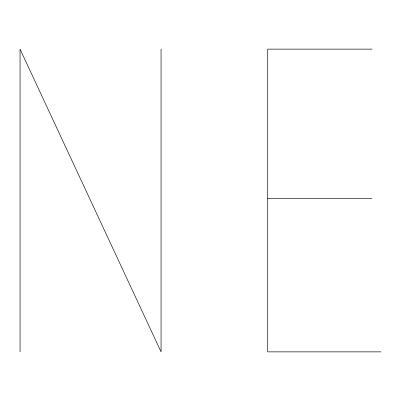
<?xml version="1.0" encoding="UTF-8"?>
<svg xmlns="http://www.w3.org/2000/svg" width="401" height="401" viewBox="0 0 401 401"><rect width="100%" height="100%" fill="white"/><g stroke="black" fill="none" stroke-linecap="round" stroke-linejoin="round"><path stroke-width="0.6" d="M372.108 49.133L267.723 49.133L267.723 351.867L380.95 351.867M267.723 198.605L372.108 198.605M161.062 49.133L161.062 351.867L20.05 49.133L20.05 351.867"/></g></svg>
